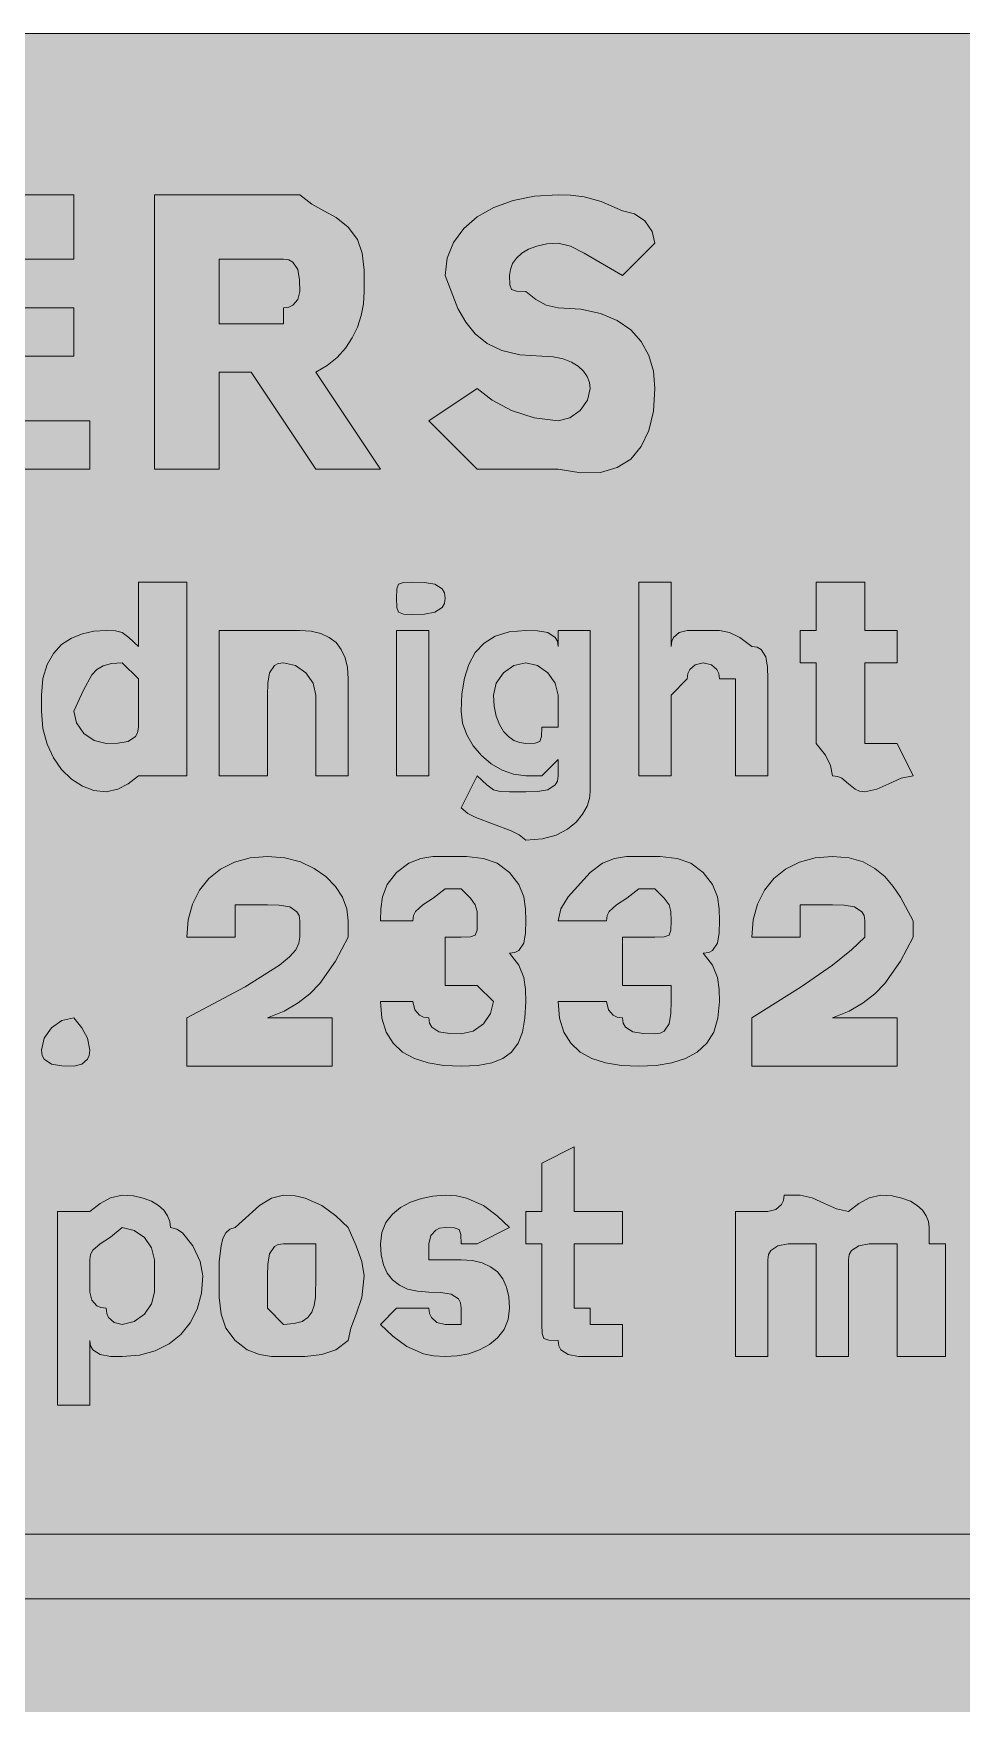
# Model space of a CAD drawing. Header units: metres. Extents: x 9 to 558, y 12 to 260.
# Drawn here: x 359 to 428, y 136 to 260.2 of the extents above; entities that cross this region are included whole.
import ezdxf

# ---------------------------------------------------------------- set-up
doc = ezdxf.new("R2010")
doc.units = ezdxf.units.M
doc.layers.add('FILL_BLACK_000000', color=7, linetype='Continuous', true_color=0x000000)
doc.layers.add('FILL_YELLOW_FFFF00', color=7, linetype='Continuous', true_color=0xffff00)

msp = doc.modelspace()

# ---------------------------------------------------------------- hatches: boundary and pattern name
at = {"layer": 'FILL_BLACK_000000', "true_color": 0x000000}
h = msp.add_hatch(color=7, dxfattribs=at)
h.dxf.hatch_style = 1
h.paths.add_polyline_path([(353.61, 231.36), (363.21, 231.36), (363.21, 227.76), (348.81, 227.76), (348.81, 248.16), (362.01, 248.16), (362.01, 243.36), (353.61, 243.36), (353.61, 239.76), (362.01, 239.76), (362.01, 236.16), (353.61, 236.16), (353.61, 231.36)])
h = msp.add_hatch(color=7, dxfattribs=at)
h.dxf.hatch_style = 1
h.paths.add_polyline_path([(368.01, 227.76), (368.01, 248.16), (378.81, 248.16), (379.71, 247.45), (380.61, 246.96), (381.51, 246.47), (382.41, 245.76), (383.1, 244.84), (383.46, 243.81), (383.59, 242.55), (383.61, 240.96), (383.55, 240.06), (383.38, 239.18), (383.1, 238.32), (382.71, 237.51), (382.2, 236.75), (381.58, 236.07), (380.85, 235.46), (380.01, 234.96), (384.81, 227.76), (380.01, 227.76), (375.21, 234.96), (372.81, 234.96), (372.81, 227.76), (368.01, 227.76)])
h.paths.add_polyline_path([(377.61, 239.76), (378.01, 239.81), (378.3, 239.95), (378.66, 240.36), (378.81, 240.96), (378.79, 241.84), (378.66, 242.61), (378.3, 243.15), (378.01, 243.31), (377.61, 243.36), (372.81, 243.36), (372.81, 238.56), (377.61, 238.56), (377.61, 239.76)], flags=16)
h = msp.add_hatch(color=7, dxfattribs=at)
h.dxf.hatch_style = 1
h.paths.add_polyline_path([(394.43, 241.47), (394.56, 241.11), (394.92, 240.98), (395.61, 240.96), (396.36, 240.36), (397.13, 239.95), (398.01, 239.76), (399.7, 239.65), (401.16, 239.33), (402.4, 238.81), (403.41, 238.11), (404.2, 237.24), (404.76, 236.22), (405.1, 235.05), (405.21, 233.76), (405.1, 232.07), (404.76, 230.63), (404.2, 229.44), (403.41, 228.51), (402.4, 227.87), (401.16, 227.52), (399.7, 227.48), (398.01, 227.76), (392.01, 227.76), (388.41, 231.36), (392.01, 233.76), (393.12, 232.88), (394.56, 232.11), (396.23, 231.57), (398.01, 231.36), (398.89, 231.57), (399.66, 232.11), (400.2, 232.88), (400.41, 233.76), (400.35, 234.21), (400.18, 234.64), (399.9, 235.05), (399.51, 235.41), (399, 235.72), (398.38, 235.95), (397.65, 236.11), (396.81, 236.16), (395.17, 236.27), (393.83, 236.59), (392.74, 237.11), (391.86, 237.81), (391.15, 238.68), (390.57, 239.7), (389.61, 242.16), (389.77, 243.45), (390.25, 244.62), (391, 245.64), (392.01, 246.51), (393.24, 247.21), (394.67, 247.73), (396.27, 248.05), (398.01, 248.16), (398.93, 248.14), (399.96, 248.01), (401.22, 247.65), (402.81, 246.96), (403.69, 246.75), (404.46, 246.21), (405, 245.44), (405.21, 244.56), (402.81, 242.16), (399.96, 243.81), (398.93, 244.35), (398.01, 244.56), (397.17, 244.51), (396.43, 244.35), (395.82, 244.12), (395.31, 243.81), (394.92, 243.45), (394.63, 243.04), (394.47, 242.61), (394.41, 242.16), (394.43, 241.47)])
h = msp.add_hatch(color=7, dxfattribs=at)
h.dxf.hatch_style = 1
h.paths.add_polyline_path([(370.41, 219.36), (370.41, 204.96), (366.81, 204.96), (366.06, 204.36), (365.29, 203.95), (364.41, 203.76), (363.51, 203.87), (362.65, 204.19), (361.84, 204.71), (361.11, 205.41), (360.5, 206.28), (360.02, 207.3), (359.72, 208.47), (359.61, 209.76), (359.61, 210.96), (359.72, 212.2), (360.02, 213.23), (360.5, 214.06), (361.11, 214.71), (361.84, 215.19), (362.65, 215.52), (363.51, 215.7), (364.41, 215.76), (365.12, 215.74), (365.61, 215.61), (366.1, 215.25), (366.81, 214.56), (366.81, 219.36), (370.41, 219.36)])
h.paths.add_polyline_path([(366.81, 212.16), (365.61, 213.36), (364.82, 213.3), (364.2, 213.13), (363.73, 212.85), (363.36, 212.46), (362.74, 211.33), (362.01, 209.76), (362.22, 208.88), (362.76, 208.11), (363.53, 207.57), (364.41, 207.36), (365.29, 207.38), (366.06, 207.51), (366.6, 207.87), (366.76, 208.16), (366.81, 208.56), (366.81, 210.96), (366.81, 212.16)], flags=16)
h = msp.add_hatch(color=7, dxfattribs=at)
h.dxf.hatch_style = 1
h.paths.add_polyline_path([(389.56, 217.76), (389.4, 217.47), (388.86, 217.11), (388.09, 216.98), (387.21, 216.96), (386.52, 216.98), (386.16, 217.11), (386.03, 217.47), (386.01, 218.16), (386.03, 218.85), (386.16, 219.21), (386.52, 219.34), (387.21, 219.36), (388.09, 219.34), (388.86, 219.21), (389.4, 218.85), (389.56, 218.56), (389.61, 218.16), (389.56, 217.76)])
h = msp.add_hatch(color=7, dxfattribs=at)
h.dxf.hatch_style = 1
h.paths.add_polyline_path([(410.76, 215.61), (411.53, 215.25), (412.41, 214.56), (412.81, 214.51), (413.1, 214.35), (413.46, 213.81), (413.59, 213.04), (413.61, 212.16), (413.61, 204.96), (411.21, 204.96), (411.21, 212.16), (410.01, 212.16), (409.96, 212.56), (409.82, 212.85), (409.41, 213.21), (408.81, 213.36), (408.21, 213.21), (407.8, 212.85), (407.66, 212.56), (407.61, 212.16), (406.41, 210.96), (406.41, 204.96), (404.01, 204.96), (404.01, 219.36), (406.41, 219.36), (406.41, 214.56), (406.46, 214.96), (406.6, 215.25), (407.01, 215.61), (407.61, 215.76), (410.01, 215.76), (410.76, 215.61)])
h = msp.add_hatch(color=7, dxfattribs=at)
h.dxf.hatch_style = 1
h.paths.add_polyline_path([(423.21, 215.76), (423.21, 213.36), (420.81, 213.36), (420.81, 208.56), (420.81, 207.36), (422.01, 207.36), (423.21, 207.36), (424.41, 204.96), (423.51, 204.77), (422.61, 204.36), (421.71, 203.95), (420.81, 203.76), (420.41, 203.81), (420.1, 203.95), (419.61, 204.36), (419.12, 204.77), (418.81, 204.91), (418.41, 204.96), (418.26, 205.71), (417.9, 206.48), (417.21, 207.36), (417.21, 213.36), (416.01, 213.36), (416.01, 215.76), (417.21, 215.76), (417.21, 219.36), (420.81, 219.36), (420.81, 215.76), (423.21, 215.76)])
h = msp.add_hatch(color=7, dxfattribs=at)
h.dxf.hatch_style = 1
h.paths.add_polyline_path([(379.65, 215.7), (380.38, 215.53), (381, 215.25), (381.51, 214.86), (381.9, 214.35), (382.18, 213.73), (382.35, 213), (382.41, 212.16), (382.41, 204.96), (380.01, 204.96), (380.01, 210.96), (379.8, 211.84), (379.26, 212.61), (378.49, 213.15), (377.61, 213.36), (377.21, 213.31), (376.92, 213.15), (376.56, 212.61), (376.43, 211.84), (376.41, 210.96), (376.41, 204.96), (372.81, 204.96), (372.81, 215.76), (376.41, 215.76), (378.81, 215.76), (379.65, 215.7)])
h = msp.add_hatch(color=7, dxfattribs=at)
h.dxf.hatch_style = 1
h.paths.add_polyline_path([(386.01, 204.96), (386.01, 215.76), (388.41, 215.76), (388.41, 204.96), (386.01, 204.96)])
h = msp.add_hatch(color=7, dxfattribs=at)
h.dxf.hatch_style = 1
h.paths.add_polyline_path([(400.17, 202.69), (399.84, 202.09), (399.36, 201.51), (398.71, 200.98), (397.88, 200.55), (396.85, 200.27), (395.61, 200.16), (395.11, 200.56), (394.52, 200.87), (393.21, 201.36), (391.9, 201.85), (391.31, 202.16), (390.81, 202.56), (392.01, 204.96), (392.72, 204.27), (393.21, 203.91), (393.7, 203.78), (394.41, 203.76), (395.61, 203.76), (396.49, 203.78), (397.26, 203.91), (397.8, 204.27), (397.96, 204.56), (398.01, 204.96), (398.01, 206.16), (396.81, 204.96), (395.61, 204.96), (394.71, 205.07), (393.85, 205.37), (393.04, 205.85), (392.31, 206.46), (391.7, 207.19), (391.22, 208), (390.92, 208.86), (390.81, 209.76), (390.87, 211.05), (391.05, 212.22), (391.38, 213.24), (391.86, 214.11), (392.51, 214.81), (393.34, 215.33), (394.37, 215.65), (395.61, 215.76), (396.49, 215.74), (397.26, 215.61), (397.8, 215.25), (397.96, 214.96), (398.01, 214.56), (398.01, 215.76), (400.41, 215.76), (400.41, 203.76), (400.35, 203.26), (400.17, 202.69)])
h.paths.add_polyline_path([(397.26, 212.61), (396.49, 213.15), (395.61, 213.36), (394.73, 213.15), (393.96, 212.61), (393.42, 211.84), (393.21, 210.96), (393.26, 210.12), (393.42, 209.38), (393.65, 208.77), (393.96, 208.26), (394.32, 207.87), (394.73, 207.58), (395.16, 207.42), (395.61, 207.36), (396.3, 207.38), (396.66, 207.51), (396.79, 207.87), (396.81, 208.56), (398.01, 208.56), (398.01, 210.96), (397.8, 211.84), (397.26, 212.61)], flags=16)
h = msp.add_hatch(color=7, dxfattribs=at)
h.dxf.hatch_style = 1
h.paths.add_polyline_path([(381.21, 186.96), (381.21, 183.36), (370.41, 183.36), (370.41, 186.96), (374.76, 189.25), (377.31, 190.86), (378.05, 191.48), (378.51, 192.02), (378.74, 192.51), (378.81, 192.96), (378.81, 194.16), (378.76, 194.56), (378.6, 194.85), (378.06, 195.21), (377.29, 195.34), (376.41, 195.36), (374.01, 195.36), (374.01, 194.16), (374.01, 192.96), (370.41, 192.96), (370.52, 194.25), (370.84, 195.42), (371.36, 196.44), (372.06, 197.31), (372.93, 198.01), (373.95, 198.53), (375.12, 198.85), (376.41, 198.96), (377.7, 198.85), (378.87, 198.55), (379.89, 198.07), (380.76, 197.46), (381.46, 196.73), (381.98, 195.92), (382.3, 195.06), (382.41, 194.16), (382.41, 192.96), (381.47, 191.18), (380.31, 189.51), (379.57, 188.75), (378.7, 188.07), (377.65, 187.46), (376.41, 186.96), (381.21, 186.96)])
h = msp.add_hatch(color=7, dxfattribs=at)
h.dxf.hatch_style = 1
h.paths.add_polyline_path([(389.52, 183.42), (388.35, 183.6), (387.33, 183.93), (386.46, 184.41), (385.76, 185.06), (385.24, 185.89), (384.92, 186.92), (384.81, 188.16), (387.21, 188.16), (387.36, 187.56), (387.72, 187.15), (388.01, 187.01), (388.41, 186.96), (388.46, 186.56), (388.62, 186.27), (389.16, 185.91), (389.93, 185.78), (390.81, 185.76), (391.69, 185.97), (392.46, 186.51), (393, 187.28), (393.21, 188.16), (392.01, 189.36), (390.81, 189.36), (389.61, 189.36), (389.61, 192.96), (390.81, 192.96), (391.5, 192.98), (391.86, 193.11), (391.99, 193.47), (392.01, 194.16), (391.99, 194.87), (391.86, 195.36), (391.5, 195.85), (390.81, 196.56), (389.61, 196.56), (388.73, 195.85), (387.96, 195.36), (387.42, 194.87), (387.26, 194.56), (387.21, 194.16), (384.81, 194.16), (384.83, 195.06), (384.96, 195.96), (385.32, 196.86), (386.01, 197.76), (386.91, 198.45), (387.81, 198.81), (388.71, 198.94), (389.61, 198.96), (391.2, 198.94), (392.46, 198.81), (393.49, 198.45), (394.41, 197.76), (395.1, 196.86), (395.46, 195.96), (395.59, 195.06), (395.61, 194.16), (395.59, 193.28), (395.46, 192.51), (395.1, 191.97), (394.81, 191.81), (394.41, 191.76), (395.1, 190.86), (395.46, 189.96), (395.59, 189.06), (395.61, 188.16), (395.55, 186.92), (395.37, 185.89), (395.04, 185.06), (394.56, 184.41), (393.91, 183.93), (393.08, 183.6), (392.05, 183.42), (390.81, 183.36), (389.52, 183.42)])
h = msp.add_hatch(color=7, dxfattribs=at)
h.dxf.hatch_style = 1
h.paths.add_polyline_path([(402.72, 183.42), (401.55, 183.6), (400.53, 183.93), (399.66, 184.41), (398.96, 185.06), (398.44, 185.89), (398.12, 186.92), (398.01, 188.16), (401.61, 188.16), (401.76, 187.56), (402.12, 187.15), (402.41, 187.01), (402.81, 186.96), (402.86, 186.56), (403.02, 186.27), (403.56, 185.91), (404.33, 185.78), (405.21, 185.76), (405.61, 185.81), (405.9, 185.97), (406.26, 186.51), (406.39, 187.28), (406.41, 188.16), (406.41, 189.36), (405.21, 189.36), (402.81, 189.36), (402.81, 192.96), (405.21, 192.96), (405.9, 192.98), (406.26, 193.11), (406.39, 193.47), (406.41, 194.16), (406.39, 194.87), (406.26, 195.36), (405.9, 195.85), (405.21, 196.56), (404.01, 196.56), (403.13, 195.85), (402.36, 195.36), (401.82, 194.87), (401.66, 194.56), (401.61, 194.16), (398.01, 194.16), (398.22, 195.06), (398.76, 195.96), (400.41, 197.76), (401.31, 198.45), (402.21, 198.81), (403.11, 198.94), (404.01, 198.96), (405.6, 198.94), (406.86, 198.81), (407.89, 198.45), (408.81, 197.76), (409.5, 196.86), (409.86, 195.96), (409.99, 195.06), (410.01, 194.16), (409.99, 193.28), (409.86, 192.51), (409.5, 191.97), (409.21, 191.81), (408.81, 191.76), (409.5, 190.86), (409.86, 189.96), (409.99, 189.06), (410.01, 188.16), (409.9, 186.92), (409.58, 185.89), (409.06, 185.06), (408.36, 184.41), (407.49, 183.93), (406.47, 183.6), (405.3, 183.42), (404.01, 183.36), (402.72, 183.42)])
h = msp.add_hatch(color=7, dxfattribs=at)
h.dxf.hatch_style = 1
h.paths.add_polyline_path([(423.21, 186.96), (423.21, 183.36), (412.41, 183.36), (412.41, 186.96), (416.08, 189.25), (418.41, 190.86), (419.83, 192.02), (420.81, 192.96), (420.81, 194.16), (420.76, 194.56), (420.6, 194.85), (420.06, 195.21), (419.29, 195.34), (418.41, 195.36), (416.01, 195.36), (416.01, 194.16), (416.01, 192.96), (412.41, 192.96), (412.52, 194.25), (412.84, 195.42), (413.36, 196.44), (414.06, 197.31), (414.93, 198.01), (415.95, 198.53), (417.12, 198.85), (418.41, 198.96), (419.65, 198.85), (420.7, 198.55), (421.57, 198.07), (422.31, 197.46), (422.93, 196.73), (423.47, 195.92), (424.41, 194.16), (424.41, 192.96), (423.47, 191.18), (422.31, 189.51), (421.57, 188.75), (420.7, 188.07), (419.65, 187.46), (418.41, 186.96), (423.21, 186.96)])
h = msp.add_hatch(color=7, dxfattribs=at)
h.dxf.hatch_style = 1
h.paths.add_polyline_path([(363.16, 184.16), (363.02, 183.87), (362.61, 183.51), (362.01, 183.36), (361.13, 183.38), (360.36, 183.51), (359.82, 183.87), (359.66, 184.16), (359.61, 184.56), (359.82, 185.44), (360.36, 186.21), (361.13, 186.75), (362.01, 186.96), (362.61, 186.21), (363.02, 185.44), (363.21, 184.56), (363.16, 184.16)])
h = msp.add_hatch(color=7, dxfattribs=at)
h.dxf.hatch_style = 1
h.paths.add_polyline_path([(402.81, 172.56), (402.81, 170.16), (399.21, 170.16), (399.21, 165.36), (400.41, 165.36), (400.41, 164.16), (401.61, 164.16), (402.81, 164.16), (402.81, 161.76), (400.41, 161.76), (399.53, 161.78), (398.76, 161.91), (398.22, 162.27), (398.06, 162.56), (398.01, 162.96), (397.32, 162.98), (396.96, 163.11), (396.83, 163.47), (396.81, 164.16), (396.81, 170.16), (395.61, 170.16), (395.61, 172.56), (396.81, 172.56), (396.81, 176.16), (399.21, 177.36), (399.21, 172.56), (402.81, 172.56)])
h = msp.add_hatch(color=7, dxfattribs=at)
h.dxf.hatch_style = 1
h.paths.add_polyline_path([(371.18, 165.3), (370.66, 164.28), (369.96, 163.41), (369.09, 162.71), (368.07, 162.19), (366.9, 161.87), (365.61, 161.76), (364.73, 161.78), (363.96, 161.91), (363.42, 162.27), (363.26, 162.56), (363.21, 162.96), (363.21, 158.16), (360.81, 158.16), (360.81, 172.56), (363.21, 172.56), (363.96, 173.16), (364.73, 173.57), (365.61, 173.76), (366.45, 173.71), (367.18, 173.55), (367.8, 173.32), (368.31, 173.01), (368.7, 172.65), (368.99, 172.24), (369.15, 171.81), (369.21, 171.36), (369.66, 171.25), (370.09, 170.97), (370.86, 170.01), (371.4, 168.83), (371.61, 167.76), (371.5, 166.47), (371.18, 165.3)])
h.paths.add_polyline_path([(367.26, 164.91), (367.8, 165.68), (368.01, 166.56), (368.01, 168.96), (367.8, 169.84), (367.26, 170.61), (366.49, 171.15), (365.61, 171.36), (364.73, 170.65), (363.96, 170.16), (363.42, 169.67), (363.26, 169.36), (363.21, 168.96), (363.21, 166.56), (363.36, 165.96), (363.72, 165.55), (364.01, 165.41), (364.41, 165.36), (364.46, 164.96), (364.6, 164.67), (365.01, 164.31), (365.61, 164.16), (366.49, 164.37), (367.26, 164.91)], flags=16)
h = msp.add_hatch(color=7, dxfattribs=at)
h.dxf.hatch_style = 1
h.paths.add_polyline_path([(383.01, 164.91), (382.6, 163.88), (382.41, 162.96), (381.49, 162.27), (380.46, 161.91), (379.2, 161.78), (377.61, 161.76), (376.71, 161.78), (375.81, 161.91), (374.91, 162.27), (374.01, 162.96), (373.32, 163.88), (372.96, 164.91), (372.83, 166.17), (372.81, 167.76), (372.83, 168.83), (372.96, 170.01), (373.1, 170.54), (373.32, 170.97), (373.61, 171.25), (374.01, 171.36), (375.81, 173.01), (376.71, 173.55), (377.61, 173.76), (378.46, 173.71), (379.2, 173.55), (380.46, 173.01), (381.49, 172.24), (382.41, 171.36), (383.01, 170.01), (383.42, 168.83), (383.61, 167.76), (383.42, 166.17), (383.01, 164.91)])
h.paths.add_polyline_path([(377.61, 170.16), (377.21, 170.11), (376.92, 169.95), (376.56, 169.41), (376.43, 168.64), (376.41, 167.76), (376.41, 165.36), (377.61, 164.16), (378.4, 164.22), (379, 164.38), (379.42, 164.67), (379.71, 165.06), (379.88, 165.57), (379.97, 166.18), (380.01, 167.76), (380.01, 170.16), (377.61, 170.16)], flags=16)
h = msp.add_hatch(color=7, dxfattribs=at)
h.dxf.hatch_style = 1
h.paths.add_polyline_path([(394.3, 164.52), (394, 163.78), (393.52, 163.17), (392.91, 162.66), (392.18, 162.27), (391.37, 161.98), (390.51, 161.82), (389.61, 161.76), (388.76, 161.81), (388.02, 161.97), (386.76, 162.51), (385.73, 163.28), (384.81, 164.16), (386.01, 165.36), (388.41, 165.36), (388.46, 164.96), (388.6, 164.67), (389.01, 164.31), (389.61, 164.16), (390.81, 164.16), (390.81, 165.36), (390.76, 165.76), (390.6, 166.05), (390.06, 166.41), (389.29, 166.54), (388.41, 166.56), (387.57, 166.62), (386.83, 166.78), (386.22, 167.07), (385.71, 167.46), (385.32, 167.97), (385.03, 168.58), (384.87, 169.32), (384.81, 170.16), (384.92, 171), (385.22, 171.73), (385.7, 172.35), (386.31, 172.86), (387.04, 173.25), (387.85, 173.53), (388.71, 173.7), (389.61, 173.76), (390.46, 173.71), (391.2, 173.55), (392.46, 173.01), (393.49, 172.24), (394.41, 171.36), (392.01, 170.16), (390.81, 170.16), (390.79, 170.85), (390.66, 171.21), (390.3, 171.34), (389.61, 171.36), (389.21, 171.31), (388.92, 171.17), (388.56, 170.76), (388.41, 170.16), (388.41, 168.96), (390.81, 168.96), (391.65, 168.9), (392.38, 168.73), (393, 168.45), (393.51, 168.06), (393.9, 167.55), (394.18, 166.93), (394.35, 166.2), (394.41, 165.36), (394.3, 164.52)])
h = msp.add_hatch(color=7, dxfattribs=at)
h.dxf.hatch_style = 1
h.paths.add_polyline_path([(421.13, 170.14), (420.36, 170.01), (419.82, 169.65), (419.66, 169.36), (419.61, 168.96), (419.61, 161.76), (417.21, 161.76), (417.21, 170.16), (416.01, 170.16), (415.13, 170.14), (414.36, 170.01), (413.82, 169.65), (413.66, 169.36), (413.61, 168.96), (413.61, 161.76), (411.21, 161.76), (411.21, 172.56), (413.61, 172.56), (414.21, 172.71), (414.62, 173.07), (414.76, 173.36), (414.81, 173.76), (416.01, 173.76), (416.91, 173.57), (417.81, 173.16), (418.71, 172.75), (419.61, 172.56), (420.36, 173.16), (421.13, 173.57), (422.01, 173.76), (422.85, 173.71), (423.58, 173.55), (424.2, 173.32), (424.71, 173.01), (425.1, 172.65), (425.38, 172.24), (425.55, 171.81), (425.61, 171.36), (425.61, 170.16), (426.81, 170.16), (426.81, 161.76), (423.21, 161.76), (423.21, 170.16), (422.01, 170.16), (421.13, 170.14)])
h = msp.add_hatch(color=7, dxfattribs=at)
h.dxf.hatch_style = 1
h.paths.add_polyline_path([(76.41, 138.96), (69.21, 138.96), (62.01, 146.16), (69.21, 153.36), (76.41, 153.36), (71.61, 148.56), (504.81, 148.56), (504.81, 143.76), (71.61, 143.76), (76.41, 138.96)])
at = {"layer": 'FILL_YELLOW_FFFF00', "true_color": 0xffff00}
h = msp.add_hatch(color=7, dxfattribs=at)
h.dxf.hatch_style = 1
h.paths.add_polyline_path([(551.26, 260.11), (552.02, 259.95), (553.41, 259.41), (556.41, 257.76), (556.81, 257.26), (557.1, 256.67), (557.46, 255.36), (557.61, 252.96), (557.61, 18.96), (557.61, 16.56), (557.42, 15.68), (557.01, 14.91), (556.41, 14.16), (553.41, 12.51), (552.02, 11.97), (551.26, 11.81), (550.41, 11.76), (16.41, 11.76), (14.01, 11.76), (13.13, 12.47), (12.36, 12.96), (11.82, 13.45), (11.66, 13.76), (11.61, 14.16), (10.82, 14.61), (10.22, 15.08), (9.8, 15.57), (9.51, 16.11), (9.25, 17.37), (9.21, 18.96), (9.21, 252.96), (9.21, 255.36), (11.61, 257.76), (12.36, 258.36), (13.13, 258.77), (14.01, 258.96), (14.76, 259.56), (15.53, 259.97), (16.41, 260.16), (550.41, 260.16), (551.26, 260.11)])

# ---------------------------------------------------------------- linework, layer by layer
at = {"layer": 'FILL_BLACK_000000', "lineweight": 0, "true_color": 0x000000}
for points in [[(353.61, 231.36), (363.21, 231.36), (363.21, 227.76), (348.81, 227.76), (348.81, 248.16), (362.01, 248.16), (362.01, 243.36), (353.61, 243.36), (353.61, 239.76), (362.01, 239.76), (362.01, 236.16), (353.61, 236.16)], [(368.01, 227.76), (368.01, 248.16), (378.81, 248.16), (379.71, 247.45), (380.61, 246.96), (381.51, 246.47), (382.41, 245.76), (383.1, 244.84), (383.46, 243.81), (383.59, 242.55), (383.61, 240.96), (383.55, 240.06), (383.38, 239.18), (383.1, 238.32), (382.71, 237.51), (382.2, 236.75), (381.58, 236.07), (380.85, 235.46), (380.01, 234.96), (384.81, 227.76), (380.01, 227.76), (375.21, 234.96), (372.81, 234.96), (372.81, 227.76)], [(394.43, 241.47), (394.56, 241.11), (394.92, 240.98), (395.61, 240.96), (396.36, 240.36), (397.13, 239.95), (398.01, 239.76), (399.7, 239.65), (401.16, 239.33), (402.4, 238.81), (403.41, 238.11), (404.2, 237.24), (404.76, 236.22), (405.1, 235.05), (405.21, 233.76), (405.1, 232.07), (404.76, 230.63), (404.2, 229.44), (403.41, 228.51), (402.4, 227.87), (401.16, 227.52), (399.7, 227.48), (398.01, 227.76), (392.01, 227.76), (388.41, 231.36), (392.01, 233.76), (393.12, 232.88), (394.56, 232.11), (396.23, 231.57), (398.01, 231.36), (398.89, 231.57), (399.66, 232.11), (400.2, 232.88), (400.41, 233.76), (400.35, 234.21), (400.18, 234.64), (399.9, 235.05), (399.51, 235.41), (399, 235.72), (398.38, 235.95), (397.65, 236.11), (396.81, 236.16), (395.17, 236.27), (393.83, 236.59), (392.74, 237.11), (391.86, 237.81), (391.15, 238.68), (390.57, 239.7), (389.61, 242.16), (389.77, 243.45), (390.25, 244.62), (391, 245.64), (392.01, 246.51), (393.24, 247.21), (394.67, 247.73), (396.27, 248.05), (398.01, 248.16), (398.93, 248.14), (399.96, 248.01), (401.22, 247.65), (402.81, 246.96), (403.69, 246.75), (404.46, 246.21), (405, 245.44), (405.21, 244.56), (402.81, 242.16), (399.96, 243.81), (398.93, 244.35), (398.01, 244.56), (397.17, 244.51), (396.43, 244.35), (395.82, 244.12), (395.31, 243.81), (394.92, 243.45), (394.63, 243.04), (394.47, 242.61), (394.41, 242.16)], [(377.61, 239.76), (378.01, 239.81), (378.3, 239.95), (378.66, 240.36), (378.81, 240.96), (378.79, 241.84), (378.66, 242.61), (378.3, 243.15), (378.01, 243.31), (377.61, 243.36), (372.81, 243.36), (372.81, 238.56), (377.61, 238.56)], [(370.41, 219.36), (370.41, 204.96), (366.81, 204.96), (366.06, 204.36), (365.29, 203.95), (364.41, 203.76), (363.51, 203.87), (362.65, 204.19), (361.84, 204.71), (361.11, 205.41), (360.5, 206.28), (360.02, 207.3), (359.72, 208.47), (359.61, 209.76), (359.61, 210.96), (359.72, 212.2), (360.02, 213.23), (360.5, 214.06), (361.11, 214.71), (361.84, 215.19), (362.65, 215.52), (363.51, 215.7), (364.41, 215.76), (365.12, 215.74), (365.61, 215.61), (366.1, 215.25), (366.81, 214.56), (366.81, 219.36)], [(389.56, 217.76), (389.4, 217.47), (388.86, 217.11), (388.09, 216.98), (387.21, 216.96), (386.52, 216.98), (386.16, 217.11), (386.03, 217.47), (386.01, 218.16), (386.03, 218.85), (386.16, 219.21), (386.52, 219.34), (387.21, 219.36), (388.09, 219.34), (388.86, 219.21), (389.4, 218.85), (389.56, 218.56), (389.61, 218.16)], [(410.76, 215.61), (411.53, 215.25), (412.41, 214.56), (412.81, 214.51), (413.1, 214.35), (413.46, 213.81), (413.59, 213.04), (413.61, 212.16), (413.61, 204.96), (411.21, 204.96), (411.21, 212.16), (410.01, 212.16), (409.96, 212.56), (409.82, 212.85), (409.41, 213.21), (408.81, 213.36), (408.21, 213.21), (407.8, 212.85), (407.66, 212.56), (407.61, 212.16), (406.41, 210.96), (406.41, 204.96), (404.01, 204.96), (404.01, 219.36), (406.41, 219.36), (406.41, 214.56), (406.46, 214.96), (406.6, 215.25), (407.01, 215.61), (407.61, 215.76), (410.01, 215.76)], [(423.21, 215.76), (423.21, 213.36), (420.81, 213.36), (420.81, 208.56), (420.81, 207.36), (422.01, 207.36), (423.21, 207.36), (424.41, 204.96), (423.51, 204.77), (422.61, 204.36), (421.71, 203.95), (420.81, 203.76), (420.41, 203.81), (420.1, 203.95), (419.61, 204.36), (419.12, 204.77), (418.81, 204.91), (418.41, 204.96), (418.26, 205.71), (417.9, 206.48), (417.21, 207.36), (417.21, 213.36), (416.01, 213.36), (416.01, 215.76), (417.21, 215.76), (417.21, 219.36), (420.81, 219.36), (420.81, 215.76)], [(379.65, 215.7), (380.38, 215.53), (381, 215.25), (381.51, 214.86), (381.9, 214.35), (382.18, 213.73), (382.35, 213), (382.41, 212.16), (382.41, 204.96), (380.01, 204.96), (380.01, 210.96), (379.8, 211.84), (379.26, 212.61), (378.49, 213.15), (377.61, 213.36), (377.21, 213.31), (376.92, 213.15), (376.56, 212.61), (376.43, 211.84), (376.41, 210.96), (376.41, 204.96), (372.81, 204.96), (372.81, 215.76), (376.41, 215.76), (378.81, 215.76)], [(386.01, 204.96), (386.01, 215.76), (388.41, 215.76), (388.41, 204.96)], [(400.17, 202.69), (399.84, 202.09), (399.36, 201.51), (398.71, 200.98), (397.88, 200.55), (396.85, 200.27), (395.61, 200.16), (395.11, 200.56), (394.52, 200.87), (393.21, 201.36), (391.9, 201.85), (391.31, 202.16), (390.81, 202.56), (392.01, 204.96), (392.72, 204.27), (393.21, 203.91), (393.7, 203.78), (394.41, 203.76), (395.61, 203.76), (396.49, 203.78), (397.26, 203.91), (397.8, 204.27), (397.96, 204.56), (398.01, 204.96), (398.01, 206.16), (396.81, 204.96), (395.61, 204.96), (394.71, 205.07), (393.85, 205.37), (393.04, 205.85), (392.31, 206.46), (391.7, 207.19), (391.22, 208), (390.92, 208.86), (390.81, 209.76), (390.87, 211.05), (391.05, 212.22), (391.38, 213.24), (391.86, 214.11), (392.51, 214.81), (393.34, 215.33), (394.37, 215.65), (395.61, 215.76), (396.49, 215.74), (397.26, 215.61), (397.8, 215.25), (397.96, 214.96), (398.01, 214.56), (398.01, 215.76), (400.41, 215.76), (400.41, 203.76), (400.35, 203.26)], [(366.81, 212.16), (365.61, 213.36), (364.82, 213.3), (364.2, 213.13), (363.73, 212.85), (363.36, 212.46), (362.74, 211.33), (362.01, 209.76), (362.22, 208.88), (362.76, 208.11), (363.53, 207.57), (364.41, 207.36), (365.29, 207.38), (366.06, 207.51), (366.6, 207.87), (366.76, 208.16), (366.81, 208.56), (366.81, 210.96)], [(397.26, 212.61), (396.49, 213.15), (395.61, 213.36), (394.73, 213.15), (393.96, 212.61), (393.42, 211.84), (393.21, 210.96), (393.26, 210.12), (393.42, 209.38), (393.65, 208.77), (393.96, 208.26), (394.32, 207.87), (394.73, 207.58), (395.16, 207.42), (395.61, 207.36), (396.3, 207.38), (396.66, 207.51), (396.79, 207.87), (396.81, 208.56), (398.01, 208.56), (398.01, 210.96), (397.8, 211.84)], [(381.21, 186.96), (381.21, 183.36), (370.41, 183.36), (370.41, 186.96), (374.76, 189.25), (377.31, 190.86), (378.05, 191.48), (378.51, 192.02), (378.74, 192.51), (378.81, 192.96), (378.81, 194.16), (378.76, 194.56), (378.6, 194.85), (378.06, 195.21), (377.29, 195.34), (376.41, 195.36), (374.01, 195.36), (374.01, 194.16), (374.01, 192.96), (370.41, 192.96), (370.52, 194.25), (370.84, 195.42), (371.36, 196.44), (372.06, 197.31), (372.93, 198.01), (373.95, 198.53), (375.12, 198.85), (376.41, 198.96), (377.7, 198.85), (378.87, 198.55), (379.89, 198.07), (380.76, 197.46), (381.46, 196.73), (381.98, 195.92), (382.3, 195.06), (382.41, 194.16), (382.41, 192.96), (381.47, 191.18), (380.31, 189.51), (379.57, 188.75), (378.7, 188.07), (377.65, 187.46), (376.41, 186.96)], [(389.52, 183.42), (388.35, 183.6), (387.33, 183.93), (386.46, 184.41), (385.76, 185.06), (385.24, 185.89), (384.92, 186.92), (384.81, 188.16), (387.21, 188.16), (387.36, 187.56), (387.72, 187.15), (388.01, 187.01), (388.41, 186.96), (388.46, 186.56), (388.62, 186.27), (389.16, 185.91), (389.93, 185.78), (390.81, 185.76), (391.69, 185.97), (392.46, 186.51), (393, 187.28), (393.21, 188.16), (392.01, 189.36), (390.81, 189.36), (389.61, 189.36), (389.61, 192.96), (390.81, 192.96), (391.5, 192.98), (391.86, 193.11), (391.99, 193.47), (392.01, 194.16), (391.99, 194.87), (391.86, 195.36), (391.5, 195.85), (390.81, 196.56), (389.61, 196.56), (388.73, 195.85), (387.96, 195.36), (387.42, 194.87), (387.26, 194.56), (387.21, 194.16), (384.81, 194.16), (384.83, 195.06), (384.96, 195.96), (385.32, 196.86), (386.01, 197.76), (386.91, 198.45), (387.81, 198.81), (388.71, 198.94), (389.61, 198.96), (391.2, 198.94), (392.46, 198.81), (393.49, 198.45), (394.41, 197.76), (395.1, 196.86), (395.46, 195.96), (395.59, 195.06), (395.61, 194.16), (395.59, 193.28), (395.46, 192.51), (395.1, 191.97), (394.81, 191.81), (394.41, 191.76), (395.1, 190.86), (395.46, 189.96), (395.59, 189.06), (395.61, 188.16), (395.55, 186.92), (395.37, 185.89), (395.04, 185.06), (394.56, 184.41), (393.91, 183.93), (393.08, 183.6), (392.05, 183.42), (390.81, 183.36)], [(402.72, 183.42), (401.55, 183.6), (400.53, 183.93), (399.66, 184.41), (398.96, 185.06), (398.44, 185.89), (398.12, 186.92), (398.01, 188.16), (401.61, 188.16), (401.76, 187.56), (402.12, 187.15), (402.41, 187.01), (402.81, 186.96), (402.86, 186.56), (403.02, 186.27), (403.56, 185.91), (404.33, 185.78), (405.21, 185.76), (405.61, 185.81), (405.9, 185.97), (406.26, 186.51), (406.39, 187.28), (406.41, 188.16), (406.41, 189.36), (405.21, 189.36), (402.81, 189.36), (402.81, 192.96), (405.21, 192.96), (405.9, 192.98), (406.26, 193.11), (406.39, 193.47), (406.41, 194.16), (406.39, 194.87), (406.26, 195.36), (405.9, 195.85), (405.21, 196.56), (404.01, 196.56), (403.13, 195.85), (402.36, 195.36), (401.82, 194.87), (401.66, 194.56), (401.61, 194.16), (398.01, 194.16), (398.22, 195.06), (398.76, 195.96), (400.41, 197.76), (401.31, 198.45), (402.21, 198.81), (403.11, 198.94), (404.01, 198.96), (405.6, 198.94), (406.86, 198.81), (407.89, 198.45), (408.81, 197.76), (409.5, 196.86), (409.86, 195.96), (409.99, 195.06), (410.01, 194.16), (409.99, 193.28), (409.86, 192.51), (409.5, 191.97), (409.21, 191.81), (408.81, 191.76), (409.5, 190.86), (409.86, 189.96), (409.99, 189.06), (410.01, 188.16), (409.9, 186.92), (409.58, 185.89), (409.06, 185.06), (408.36, 184.41), (407.49, 183.93), (406.47, 183.6), (405.3, 183.42), (404.01, 183.36)], [(423.21, 186.96), (423.21, 183.36), (412.41, 183.36), (412.41, 186.96), (416.08, 189.25), (418.41, 190.86), (419.83, 192.02), (420.81, 192.96), (420.81, 194.16), (420.76, 194.56), (420.6, 194.85), (420.06, 195.21), (419.29, 195.34), (418.41, 195.36), (416.01, 195.36), (416.01, 194.16), (416.01, 192.96), (412.41, 192.96), (412.52, 194.25), (412.84, 195.42), (413.36, 196.44), (414.06, 197.31), (414.93, 198.01), (415.95, 198.53), (417.12, 198.85), (418.41, 198.96), (419.65, 198.85), (420.7, 198.55), (421.57, 198.07), (422.31, 197.46), (422.93, 196.73), (423.47, 195.92), (424.41, 194.16), (424.41, 192.96), (423.47, 191.18), (422.31, 189.51), (421.57, 188.75), (420.7, 188.07), (419.65, 187.46), (418.41, 186.96)], [(363.16, 184.16), (363.02, 183.87), (362.61, 183.51), (362.01, 183.36), (361.13, 183.38), (360.36, 183.51), (359.82, 183.87), (359.66, 184.16), (359.61, 184.56), (359.82, 185.44), (360.36, 186.21), (361.13, 186.75), (362.01, 186.96), (362.61, 186.21), (363.02, 185.44), (363.21, 184.56)], [(402.81, 172.56), (402.81, 170.16), (399.21, 170.16), (399.21, 165.36), (400.41, 165.36), (400.41, 164.16), (401.61, 164.16), (402.81, 164.16), (402.81, 161.76), (400.41, 161.76), (399.53, 161.78), (398.76, 161.91), (398.22, 162.27), (398.06, 162.56), (398.01, 162.96), (397.32, 162.98), (396.96, 163.11), (396.83, 163.47), (396.81, 164.16), (396.81, 170.16), (395.61, 170.16), (395.61, 172.56), (396.81, 172.56), (396.81, 176.16), (399.21, 177.36), (399.21, 172.56)], [(371.18, 165.3), (370.66, 164.28), (369.96, 163.41), (369.09, 162.71), (368.07, 162.19), (366.9, 161.87), (365.61, 161.76), (364.73, 161.78), (363.96, 161.91), (363.42, 162.27), (363.26, 162.56), (363.21, 162.96), (363.21, 158.16), (360.81, 158.16), (360.81, 172.56), (363.21, 172.56), (363.96, 173.16), (364.73, 173.57), (365.61, 173.76), (366.45, 173.71), (367.18, 173.55), (367.8, 173.32), (368.31, 173.01), (368.7, 172.65), (368.99, 172.24), (369.15, 171.81), (369.21, 171.36), (369.66, 171.25), (370.09, 170.97), (370.86, 170.01), (371.4, 168.83), (371.61, 167.76), (371.5, 166.47)], [(383.01, 164.91), (382.6, 163.88), (382.41, 162.96), (381.49, 162.27), (380.46, 161.91), (379.2, 161.78), (377.61, 161.76), (376.71, 161.78), (375.81, 161.91), (374.91, 162.27), (374.01, 162.96), (373.32, 163.88), (372.96, 164.91), (372.83, 166.17), (372.81, 167.76), (372.83, 168.83), (372.96, 170.01), (373.1, 170.54), (373.32, 170.97), (373.61, 171.25), (374.01, 171.36), (375.81, 173.01), (376.71, 173.55), (377.61, 173.76), (378.46, 173.71), (379.2, 173.55), (380.46, 173.01), (381.49, 172.24), (382.41, 171.36), (383.01, 170.01), (383.42, 168.83), (383.61, 167.76), (383.42, 166.17)], [(394.3, 164.52), (394, 163.78), (393.52, 163.17), (392.91, 162.66), (392.18, 162.27), (391.37, 161.98), (390.51, 161.82), (389.61, 161.76), (388.76, 161.81), (388.02, 161.97), (386.76, 162.51), (385.73, 163.28), (384.81, 164.16), (386.01, 165.36), (388.41, 165.36), (388.46, 164.96), (388.6, 164.67), (389.01, 164.31), (389.61, 164.16), (390.81, 164.16), (390.81, 165.36), (390.76, 165.76), (390.6, 166.05), (390.06, 166.41), (389.29, 166.54), (388.41, 166.56), (387.57, 166.62), (386.83, 166.78), (386.22, 167.07), (385.71, 167.46), (385.32, 167.97), (385.03, 168.58), (384.87, 169.32), (384.81, 170.16), (384.92, 171), (385.22, 171.73), (385.7, 172.35), (386.31, 172.86), (387.04, 173.25), (387.85, 173.53), (388.71, 173.7), (389.61, 173.76), (390.46, 173.71), (391.2, 173.55), (392.46, 173.01), (393.49, 172.24), (394.41, 171.36), (392.01, 170.16), (390.81, 170.16), (390.79, 170.85), (390.66, 171.21), (390.3, 171.34), (389.61, 171.36), (389.21, 171.31), (388.92, 171.17), (388.56, 170.76), (388.41, 170.16), (388.41, 168.96), (390.81, 168.96), (391.65, 168.9), (392.38, 168.73), (393, 168.45), (393.51, 168.06), (393.9, 167.55), (394.18, 166.93), (394.35, 166.2), (394.41, 165.36)], [(421.13, 170.14), (420.36, 170.01), (419.82, 169.65), (419.66, 169.36), (419.61, 168.96), (419.61, 161.76), (417.21, 161.76), (417.21, 170.16), (416.01, 170.16), (415.13, 170.14), (414.36, 170.01), (413.82, 169.65), (413.66, 169.36), (413.61, 168.96), (413.61, 161.76), (411.21, 161.76), (411.21, 172.56), (413.61, 172.56), (414.21, 172.71), (414.62, 173.07), (414.76, 173.36), (414.81, 173.76), (416.01, 173.76), (416.91, 173.57), (417.81, 173.16), (418.71, 172.75), (419.61, 172.56), (420.36, 173.16), (421.13, 173.57), (422.01, 173.76), (422.85, 173.71), (423.58, 173.55), (424.2, 173.32), (424.71, 173.01), (425.1, 172.65), (425.38, 172.24), (425.55, 171.81), (425.61, 171.36), (425.61, 170.16), (426.81, 170.16), (426.81, 161.76), (423.21, 161.76), (423.21, 170.16), (422.01, 170.16)], [(367.26, 164.91), (367.8, 165.68), (368.01, 166.56), (368.01, 168.96), (367.8, 169.84), (367.26, 170.61), (366.49, 171.15), (365.61, 171.36), (364.73, 170.65), (363.96, 170.16), (363.42, 169.67), (363.26, 169.36), (363.21, 168.96), (363.21, 166.56), (363.36, 165.96), (363.72, 165.55), (364.01, 165.41), (364.41, 165.36), (364.46, 164.96), (364.6, 164.67), (365.01, 164.31), (365.61, 164.16), (366.49, 164.37)], [(377.61, 170.16), (377.21, 170.11), (376.92, 169.95), (376.56, 169.41), (376.43, 168.64), (376.41, 167.76), (376.41, 165.36), (377.61, 164.16), (378.4, 164.22), (379, 164.38), (379.42, 164.67), (379.71, 165.06), (379.88, 165.57), (379.97, 166.18), (380.01, 167.76), (380.01, 170.16)], [(76.41, 138.96), (69.21, 138.96), (62.01, 146.16), (69.21, 153.36), (76.41, 153.36), (71.61, 148.56), (504.81, 148.56), (504.81, 143.76), (71.61, 143.76)]]:
    msp.add_lwpolyline(points, close=True, dxfattribs=at)
at = {"layer": 'FILL_YELLOW_FFFF00', "lineweight": 0, "true_color": 0xffff00}
msp.add_lwpolyline([(16.41, 260.16), (550.41, 260.16), (551.26, 260.11), (552.02, 259.95), (553.41, 259.41), (556.41, 257.76), (556.81, 257.26), (557.1, 256.67), (557.46, 255.36), (557.61, 252.96), (557.61, 18.96), (557.61, 16.56), (557.42, 15.68), (557.01, 14.91), (556.41, 14.16), (553.41, 12.51), (552.02, 11.97), (551.26, 11.81), (550.41, 11.76), (16.41, 11.76)], dxfattribs=at)

doc.saveas('drawing.dxf')
